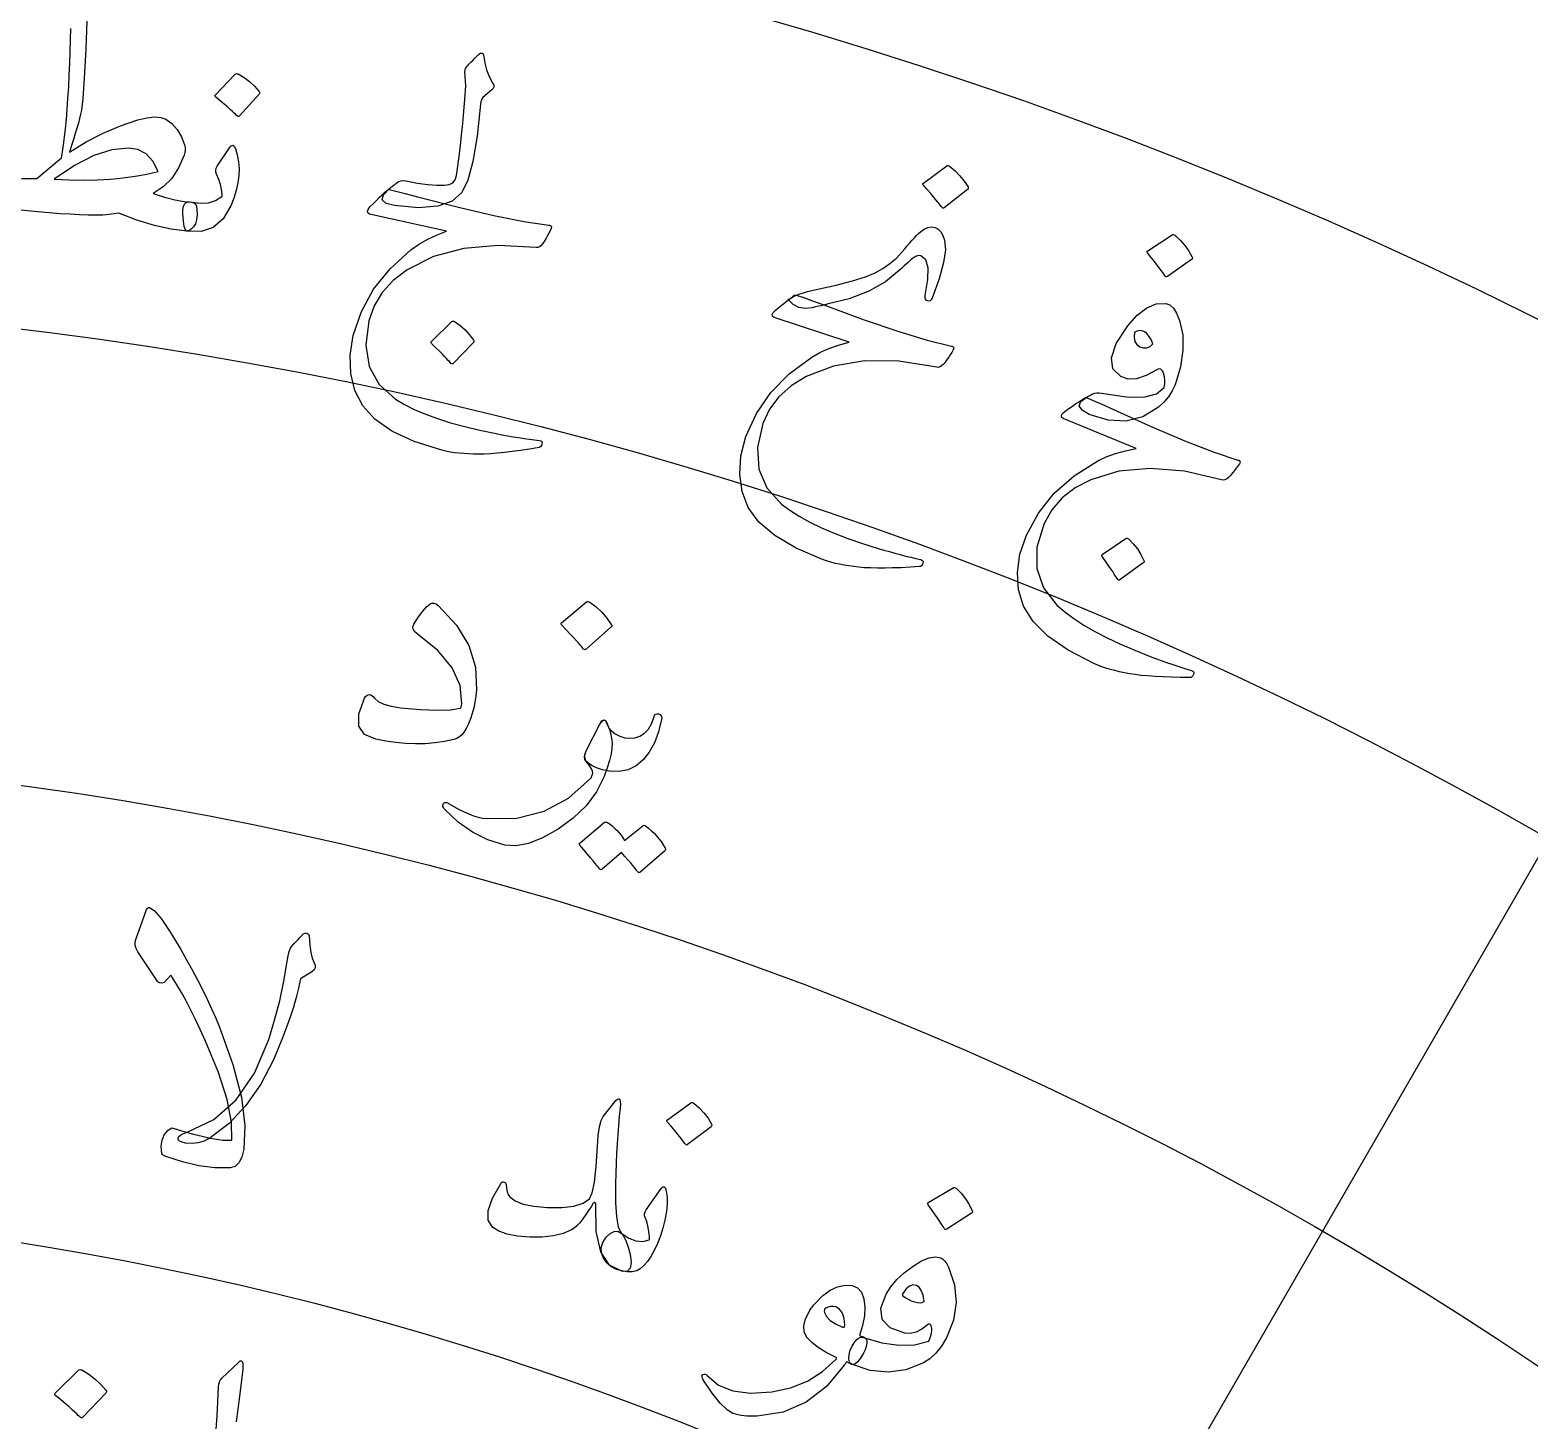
# Model space of a CAD drawing. Header units: millimetres. Extents: x -150 to 150, y -150 to 184.
# Drawn here: x 11.27 to 45.35, y 66.13 to 97.73 of the extents above; entities that cross this region are included whole.
import ezdxf

# ---------------------------------------------------------------- set-up
doc = ezdxf.new("R2010")
doc.units = ezdxf.units.MM
for name, color, linetype in [('ENGRAVE', 7, 'Continuous'), ('ENGRAVE_FINE', 8, 'Continuous'), ('GUIDE', 3, 'Continuous'), ('TEXT', 5, 'Continuous')]:
    doc.layers.add(name, color=color, linetype=linetype)

msp = doc.modelspace()

# ---------------------------------------------------------------- linework, layer by layer
at = {"layer": 'ENGRAVE'}
for radius in [132.75, 112.1737, 91.5975, 71.0212]:
    msp.add_circle((0, 0), radius, dxfattribs=at)
at = {"layer": 'ENGRAVE_FINE'}
msp.add_lwpolyline([(45.7988, 79.3258), (35.5106, 61.5062)], dxfattribs=at)
for radius in [122.4619, 101.8856, 81.3094]:
    msp.add_circle((0, 0), radius, dxfattribs=at)
at = {"layer": 'GUIDE'}
msp.add_circle((0, 0), 137.25, dxfattribs=at)
at = {"layer": 'TEXT'}
for points in [[(12.5718, 98.1521), (12.5416, 97.2978), (12.5096, 96.6386), (12.4766, 96.1743), (12.4431, 95.9051), (12.4256, 95.8164), (12.4029, 95.7191), (12.3747, 95.6131), (12.3413, 95.4985), (12.3034, 95.375), (12.2621, 95.2426), (12.2174, 95.1012), (12.1693, 94.951), (12.5522, 95.1851), (12.9392, 95.3855), (13.33, 95.5522), (13.7242, 95.6851), (13.9307, 95.7355), (14.1064, 95.7553), (14.2512, 95.7447), (14.3648, 95.7038), (14.5022, 95.6041), (14.6198, 95.4696), (14.7174, 95.3004), (14.7952, 95.0965), (14.8031, 95.0506), (14.8027, 94.9994), (14.7939, 94.943), (14.7768, 94.8812), (14.6543, 94.5965), (14.4962, 94.3567), (14.3025, 94.1616), (14.0733, 94.011), (14.3361, 93.9281), (14.5704, 93.8676), (14.7763, 93.8297), (14.9542, 93.8147), (15.0006, 93.8045), (15.0357, 93.7753), (15.0592, 93.7273), (15.0713, 93.6604), (15.0741, 93.5268), (15.0617, 93.4154), (15.0343, 93.3261), (14.9919, 93.2591), (14.9456, 93.2105), (14.9063, 93.1768), (14.8741, 93.158), (14.8488, 93.154), (14.4825, 93.2004), (14.1017, 93.285), (13.706, 93.4079), (13.2946, 93.5687), (13.2946, 93.5687), (13.1897, 93.5479), (13.0673, 93.5331), (12.9272, 93.5245), (12.7696, 93.5217), (12.5942, 93.5239), (12.4009, 93.5301), (12.1898, 93.54), (11.9607, 93.5537), (11.3706, 93.601), (10.9247, 93.6504)], [(11.079, 94.3555), (11.4304, 94.3538), (11.9884, 94.8241), (12.0149, 94.9613), (12.0396, 95.1174), (12.0624, 95.2924), (12.0834, 95.4865), (12.103, 95.6985), (12.1213, 95.9275), (12.1384, 96.1736), (12.1542, 96.4366), (12.1686, 96.71), (12.1805, 96.9794), (12.1899, 97.2449), (12.1967, 97.5065), (12.201, 97.7637)], [(15.5093, 65.9243), (15.5293, 66.2248), (15.5466, 66.5447), (15.5611, 66.884), (15.5666, 66.9445), (15.5806, 66.9976), (15.6032, 67.0433), (15.6344, 67.0816), (16.0116, 67.4397), (16.0342, 67.4601), (16.0538, 67.4726), (16.0705, 67.4772), (16.0841, 67.474), (16.1022, 67.4584), (16.113, 67.422), (16.1165, 67.3647), (16.1128, 67.2866), (16.0382, 66.6621), (15.9607, 66.0867)]]:
    msp.add_lwpolyline(points, dxfattribs=at)
for points in [[(20.9736, 94.4224), (21.0036, 94.6347), (21.0328, 94.8586), (21.061, 95.0941), (21.0883, 95.3412), (21.1144, 95.601), (21.1389, 95.8744), (21.1618, 96.1614), (21.1831, 96.4622), (21.1582, 96.7796), (21.1658, 96.8189), (21.1787, 96.8551), (21.1968, 96.8882), (21.2201, 96.9183), (21.2335, 96.9334), (21.2524, 96.9531), (21.2767, 96.9773), (21.3064, 97.0059), (21.3412, 97.0397), (21.3808, 97.079), (21.425, 97.124), (21.474, 97.1745), (21.491, 97.1908), (21.5095, 97.2009), (21.5298, 97.205), (21.5516, 97.203), (21.5682, 97.1955), (21.5805, 97.1814), (21.5882, 97.1606), (21.5915, 97.1333), (21.6116, 96.9789), (21.6531, 96.8244), (21.7161, 96.6698), (21.8005, 96.5151), (21.8209, 96.4723), (21.8235, 96.4336), (21.8082, 96.399), (21.7752, 96.3683), (21.5709, 96.1934), (21.5525, 96.1703), (21.5369, 96.1381), (21.5242, 96.0967), (21.5143, 96.046), (21.4376, 95.3175), (21.3416, 94.74), (21.2272, 94.3134), (21.0951, 94.0373), (20.8754, 93.8384), (20.5472, 93.7229), (20.1104, 93.6898), (19.5644, 93.7374), (19.3691, 93.7894), (19.2844, 93.8713), (19.3103, 93.9836), (19.4472, 94.1262), (19.4697, 94.1441), (19.4917, 94.1616), (19.5131, 94.1788), (19.534, 94.1955), (19.5544, 94.212), (19.5742, 94.228), (19.5934, 94.2437), (19.6121, 94.259), (19.656, 94.2864), (19.7052, 94.3023), (19.7596, 94.3066), (19.8192, 94.2993), (20.0837, 94.2519), (20.3188, 94.2195), (20.5248, 94.2024), (20.7018, 94.2008), (20.8053, 94.2156), (20.8851, 94.2574), (20.9412, 94.3264), (20.9736, 94.4224)], [(15.9427, 96.7271), (15.9536, 96.7347), (15.9677, 96.7381), (15.9849, 96.7371), (16.0052, 96.7319), (16.1416, 96.6498), (16.2672, 96.5562), (16.3819, 96.4511), (16.4857, 96.3344), (16.4949, 96.3177), (16.4976, 96.3022), (16.4937, 96.2878), (16.4832, 96.2745), (16.0383, 95.7768), (16.0231, 95.7657), (16.0058, 95.7653), (15.9865, 95.7755), (15.9652, 95.7965), (15.9467, 95.8147), (15.9173, 95.8422), (15.877, 95.879), (15.8258, 95.9251), (15.7627, 95.9807), (15.6868, 96.0459), (15.5979, 96.1206), (15.4961, 96.2049), (15.4829, 96.2183), (15.4772, 96.2305), (15.479, 96.2415), (15.4882, 96.2513)], [(15.5296, 94.6328), (15.811, 95.0535), (15.8498, 95.0984), (15.8851, 95.1109), (15.9168, 95.0909), (15.9451, 95.0386), (15.9882, 94.8889), (16.0153, 94.7356), (16.0266, 94.5789), (16.0221, 94.4187), (16.0012, 94.2543), (15.9635, 94.0847), (15.909, 93.9099), (15.8378, 93.7299), (15.6645, 93.4358), (15.4409, 93.2423), (15.1667, 93.1489), (14.8416, 93.1551), (14.8087, 93.1844), (14.7823, 93.2605), (14.7623, 93.3837), (14.7487, 93.5537), (14.7511, 93.6432), (14.7648, 93.7149), (14.7896, 93.7688), (14.8256, 93.805), (14.8518, 93.8169), (14.8807, 93.8226), (14.9124, 93.8223), (14.9469, 93.8159), (15.1496, 93.7899), (15.3316, 93.8027), (15.4931, 93.8544), (15.6341, 93.945), (15.641, 93.9528), (15.6447, 93.9639), (15.6453, 93.9784), (15.6426, 93.9963), (15.6311, 94.1047), (15.6061, 94.2171), (15.5675, 94.3337), (15.5154, 94.4544), (15.4992, 94.4994), (15.4962, 94.5441), (15.5063, 94.5886), (15.5296, 94.6328)], [(13.5122, 95.047), (13.1327, 95.0078), (12.7238, 94.8764), (12.2866, 94.6524), (11.8224, 94.3355), (12.1599, 94.3202), (12.4855, 94.3156), (12.7993, 94.3219), (13.1014, 94.339), (13.3914, 94.3668), (13.6688, 94.405), (13.9336, 94.4536), (14.186, 94.5128), (14.0669, 94.7467), (13.9147, 94.9138), (13.7297, 95.014), (13.5122, 95.047)], [(32.117, 94.6417), (32.1291, 94.6473), (32.1438, 94.6483), (32.1609, 94.6444), (32.1805, 94.6358), (32.3044, 94.5317), (32.4156, 94.418), (32.5141, 94.2947), (32.5998, 94.1618), (32.6063, 94.1438), (32.6065, 94.128), (32.6003, 94.1144), (32.5876, 94.1031), (32.061, 93.6869), (32.0439, 93.6785), (32.0264, 93.681), (32.0087, 93.6944), (31.9906, 93.7188), (31.9749, 93.7398), (31.9498, 93.772), (31.9152, 93.8151), (31.8711, 93.8694), (31.8166, 93.935), (31.7507, 94.0122), (31.6734, 94.101), (31.5846, 94.2015), (31.5735, 94.2169), (31.5697, 94.23), (31.5732, 94.2405), (31.5841, 94.2486)], [(20.0865, 93.9386), (21.0144, 93.7012), (21.8201, 93.513), (22.5052, 93.3772), (23.0707, 93.2966), (23.0882, 93.2944), (23.1027, 93.2896), (23.1141, 93.2823), (23.1224, 93.2723), (23.1274, 93.2603), (23.1286, 93.2468), (23.1261, 93.2319), (23.1198, 93.2155), (23.0893, 93.1532), (23.0605, 93.0962), (23.0336, 93.0444), (23.0084, 92.998), (22.9851, 92.9569), (22.9635, 92.921), (22.9438, 92.8905), (22.9258, 92.8653), (22.8914, 92.8264), (22.8562, 92.8001), (22.8204, 92.7864), (22.7838, 92.7854), (21.9148, 92.8346), (21.1353, 92.765), (20.4471, 92.5789), (19.8515, 92.2784), (19.5333, 92.0371), (19.2824, 91.7628), (19.0984, 91.4563), (18.9807, 91.1178), (18.9099, 90.5625), (18.9876, 90.0814), (19.212, 89.6742), (19.5826, 89.3395), (19.7852, 89.2177), (20.0119, 89.1034), (20.2625, 88.9962), (20.5372, 88.896), (20.8355, 88.8022), (21.1568, 88.7143), (21.5013, 88.6319), (21.869, 88.5548), (22.0005, 88.5304), (22.13, 88.5072), (22.2576, 88.4852), (22.3833, 88.4646), (22.5062, 88.4454), (22.6254, 88.4279), (22.741, 88.4122), (22.8529, 88.3982), (22.8864, 88.3914), (22.9077, 88.3763), (22.9167, 88.3528), (22.9135, 88.321), (22.9017, 88.2862), (22.8869, 88.2607), (22.869, 88.2447), (22.8481, 88.2381), (22.6324, 88.2021), (22.4293, 88.171), (22.2387, 88.145), (22.0606, 88.1242), (21.8953, 88.1079), (21.743, 88.0959), (21.6036, 88.0881), (21.4772, 88.0845), (21.36, 88.0877), (21.2465, 88.0927), (21.1366, 88.0995), (21.0304, 88.1082), (20.9276, 88.1198), (20.828, 88.1353), (20.7317, 88.1546), (20.6385, 88.1779), (20.0112, 88.3777), (19.5023, 88.6112), (19.1115, 88.8807), (18.839, 89.1878), (18.6633, 89.5356), (18.5687, 89.9182), (18.5558, 90.336), (18.6254, 90.7889), (18.8091, 91.3307), (19.0875, 91.8359), (19.462, 92.3034), (19.934, 92.7321), (20.1098, 92.8543), (20.3036, 92.9657), (20.5155, 93.0662), (20.7453, 93.1557), (18.9938, 93.5437), (18.9552, 93.5705), (18.9442, 93.6069), (18.9606, 93.6529), (19.0045, 93.7084), (19.082, 93.7866), (19.1522, 93.8567), (19.2152, 93.9187), (19.271, 93.9727), (19.3193, 94.0183), (19.3601, 94.055), (19.3935, 94.0827), (19.4193, 94.1016), (19.4676, 94.0959), (19.595, 94.0671), (19.8014, 94.0148), (20.0865, 93.9386)], [(28.5123, 91.6009), (28.5699, 91.6372), (28.6337, 91.6711), (28.7036, 91.7025), (28.7797, 91.7315), (28.8621, 91.7585), (28.9509, 91.7838), (29.0461, 91.8076), (29.1478, 91.8297), (29.6012, 91.9316), (29.9758, 92.0281), (30.2711, 92.1202), (30.4868, 92.2086), (30.664, 92.307), (30.8254, 92.4192), (30.9709, 92.5455), (31.1004, 92.6859), (31.1603, 92.7576), (31.2185, 92.8256), (31.275, 92.8897), (31.3297, 92.9499), (31.3819, 93.0056), (31.4308, 93.056), (31.4765, 93.1012), (31.519, 93.141), (31.6046, 93.2047), (31.6886, 93.2425), (31.7709, 93.2542), (31.8514, 93.24), (31.922, 93.2026), (31.9817, 93.1423), (32.0305, 93.0592), (32.0682, 92.9533), (32.0852, 92.7351), (32.0429, 92.443), (31.9415, 92.0768), (31.7813, 91.6367), (31.763, 91.5983), (31.7398, 91.5743), (31.7117, 91.5649), (31.6786, 91.57), (31.6487, 91.5872), (31.6301, 91.6142), (31.623, 91.6511), (31.6271, 91.6979), (31.6888, 92.055), (31.6927, 92.3239), (31.6388, 92.5045), (31.5272, 92.5965), (31.4925, 92.602), (31.4529, 92.5963), (31.4086, 92.5794), (31.3595, 92.5514), (31.3357, 92.5328), (31.3072, 92.5093), (31.2741, 92.481), (31.2364, 92.4479), (31.1941, 92.4099), (31.1472, 92.3672), (31.0957, 92.3196), (31.0397, 92.2671), (30.7241, 92.0054), (30.3443, 91.7898), (29.9008, 91.6196), (29.3935, 91.4937), (29.3882, 91.4925), (29.3723, 91.4888), (29.3459, 91.4827), (29.3088, 91.474), (29.2612, 91.4629), (29.2031, 91.4493), (29.1343, 91.4332), (29.0551, 91.4146), (28.8945, 91.3963), (28.7506, 91.4212), (28.6233, 91.4893), (28.5123, 91.6009)], [(37.2393, 93.0741), (37.2518, 93.0792), (37.2665, 93.0793), (37.2834, 93.0745), (37.3026, 93.0648), (37.4212, 92.9541), (37.5266, 92.8344), (37.6187, 92.7059), (37.6975, 92.5685), (37.7031, 92.5501), (37.7025, 92.5344), (37.6955, 92.5211), (37.6823, 92.5105), (37.1331, 92.1234), (37.1155, 92.116), (37.0982, 92.1194), (37.0811, 92.1338), (37.0643, 92.1591), (37.0497, 92.181), (37.0263, 92.2145), (36.9939, 92.2595), (36.9526, 92.3161), (36.9015, 92.3846), (36.8396, 92.4653), (36.7668, 92.5582), (36.6831, 92.6634), (36.6728, 92.6795), (36.6697, 92.6927), (36.6738, 92.7031), (36.6851, 92.7106)], [(29.3182, 91.4788), (30.2179, 91.1504), (31.001, 90.8831), (31.6692, 90.68), (32.2239, 90.5435), (32.2411, 90.5396), (32.255, 90.5334), (32.2656, 90.525), (32.2729, 90.5142), (32.2766, 90.5018), (32.2765, 90.4883), (32.2725, 90.4737), (32.2647, 90.458), (32.2281, 90.399), (32.1938, 90.3451), (32.1618, 90.2963), (32.1322, 90.2526), (32.1049, 90.214), (32.0799, 90.1805), (32.0572, 90.1521), (32.0368, 90.1287), (31.9987, 90.0935), (31.9611, 90.0708), (31.9241, 90.0608), (31.8876, 90.0634), (31.0278, 90.1986), (30.2452, 90.2068), (29.542, 90.09), (28.9194, 89.8501), (28.5788, 89.6416), (28.302, 89.3937), (28.0884, 89.1069), (27.9376, 88.7818), (27.8121, 88.2362), (27.8415, 87.7499), (28.0244, 87.3223), (28.3599, 86.9525), (28.5495, 86.8112), (28.7636, 86.6749), (29.0024, 86.5434), (29.2658, 86.4164), (29.5533, 86.2934), (29.8643, 86.174), (30.1989, 86.0578), (30.5571, 85.9446), (30.6855, 85.9072), (30.8121, 85.8713), (30.9369, 85.8368), (31.0599, 85.8037), (31.1802, 85.7724), (31.2971, 85.7432), (31.4106, 85.716), (31.5206, 85.691), (31.5533, 85.6809), (31.5729, 85.6638), (31.5796, 85.6395), (31.5732, 85.6082), (31.558, 85.5747), (31.5407, 85.5509), (31.5214, 85.5367), (31.4999, 85.5322), (31.2817, 85.5178), (31.0765, 85.5071), (30.8843, 85.5001), (30.705, 85.497), (30.5388, 85.4973), (30.3861, 85.5004), (30.2466, 85.5065), (30.1205, 85.5155), (30.0042, 85.5303), (29.8917, 85.5466), (29.7831, 85.5643), (29.6783, 85.5835), (29.5771, 85.6052), (29.4796, 85.6305), (29.3856, 85.6594), (29.2952, 85.6918), (28.6909, 85.9528), (28.2077, 86.2358), (27.8456, 86.5428), (27.6049, 86.8754), (27.4647, 87.2389), (27.4085, 87.6291), (27.4372, 88.046), (27.5514, 88.4898), (27.7881, 89.0107), (28.1152, 89.4857), (28.5343, 89.9137), (29.0466, 90.2934), (29.2337, 90.3976), (29.4376, 90.4892), (29.6584, 90.5682), (29.896, 90.6343), (28.1916, 91.1944), (28.1559, 91.2249), (28.1485, 91.2622), (28.1694, 91.3063), (28.2187, 91.3573), (28.3035, 91.4273), (28.3804, 91.4901), (28.4492, 91.5456), (28.5101, 91.5938), (28.5627, 91.6343), (28.607, 91.6668), (28.6429, 91.6911), (28.6704, 91.7073), (28.718, 91.6968), (28.8419, 91.6555), (29.0421, 91.583), (29.3182, 91.4788)], [(37.0581, 89.6006), (37.0714, 89.6846), (37.0738, 89.767), (37.0654, 89.8479), (37.046, 89.9272), (37.0182, 89.9849), (36.9831, 90.0175), (36.9406, 90.0248), (36.891, 90.007), (36.6485, 89.8738), (36.4312, 89.8031), (36.2388, 89.7953), (36.0709, 89.8503), (35.8923, 90.0279), (35.8589, 90.2792), (35.9713, 90.6045), (36.2305, 91.0034), (36.4483, 91.2462), (36.665, 91.4122), (36.8803, 91.5014), (37.0941, 91.5138), (37.1851, 91.4818), (37.268, 91.407), (37.3425, 91.2892), (37.4085, 91.1286), (37.4797, 90.8033), (37.486, 90.4513), (37.4279, 90.0724), (37.3059, 89.6668), (37.24, 89.5256), (37.1554, 89.3932), (37.0522, 89.2696), (36.9304, 89.1546), (36.5708, 88.9391), (36.1893, 88.8402), (35.7851, 88.8575), (35.3571, 88.9907), (35.1928, 89.0858), (35.1298, 89.1846), (35.1682, 89.2873), (35.3085, 89.3938), (35.3687, 89.4244), (35.4183, 89.4483), (35.4573, 89.4653), (35.4855, 89.4756), (35.5305, 89.4802), (35.5798, 89.4802), (35.6332, 89.4754), (35.6909, 89.4659), (36.2022, 89.3906), (36.6003, 89.387), (36.8857, 89.4566), (37.0581, 89.6006)], [(20.8678, 91.1008), (20.8787, 91.1078), (20.8923, 91.1104), (20.9087, 91.1086), (20.9277, 91.1023), (21.052, 91.0136), (21.1653, 90.9138), (21.2673, 90.8032), (21.3582, 90.6816), (21.3658, 90.6645), (21.3672, 90.6489), (21.3625, 90.6348), (21.3516, 90.622), (20.8931, 90.149), (20.8778, 90.1387), (20.8613, 90.1392), (20.8436, 90.1504), (20.8247, 90.1724), (20.8084, 90.1915), (20.7823, 90.2204), (20.7465, 90.2591), (20.7009, 90.3077), (20.6446, 90.3664), (20.5768, 90.4352), (20.4973, 90.5142), (20.4061, 90.6034), (20.3944, 90.6175), (20.3898, 90.6299), (20.3923, 90.6408), (20.4018, 90.6501)], [(36.3866, 90.8611), (36.3746, 90.7457), (36.3904, 90.6513), (36.4339, 90.5777), (36.5052, 90.525), (36.5897, 90.5029), (36.6678, 90.5074), (36.7392, 90.5386), (36.8042, 90.5964), (36.7608, 90.6953), (36.714, 90.7734), (36.6638, 90.8307), (36.6104, 90.8673), (36.5561, 90.8892), (36.5007, 90.8954), (36.4442, 90.886), (36.3866, 90.8611)], [(35.9061, 89.0993), (36.7795, 88.7062), (37.541, 88.3825), (38.1926, 88.1313), (38.7359, 87.9547), (38.7528, 87.9496), (38.7662, 87.9424), (38.7761, 87.9332), (38.7826, 87.922), (38.7855, 87.9093), (38.7843, 87.8958), (38.7793, 87.8815), (38.7704, 87.8664), (38.7296, 87.8103), (38.6914, 87.7591), (38.656, 87.7127), (38.6233, 87.6713), (38.5932, 87.6348), (38.5658, 87.6032), (38.5411, 87.5765), (38.5191, 87.5547), (38.4785, 87.5223), (38.4394, 87.5025), (38.4017, 87.4952), (38.3655, 87.5004), (37.5178, 87.6979), (36.7379, 87.7631), (36.0281, 87.6978), (35.3897, 87.504), (35.0348, 87.3209), (34.7406, 87.0938), (34.5067, 86.8233), (34.3326, 86.51), (34.1677, 85.9751), (34.1616, 85.4879), (34.3129, 85.0481), (34.6205, 84.6549), (34.7993, 84.5001), (35.0029, 84.3486), (35.2315, 84.2), (35.4849, 84.0541), (35.7627, 83.9106), (36.0642, 83.7688), (36.3894, 83.6285), (36.7384, 83.4895), (36.8638, 83.4429), (36.9874, 83.3978), (37.1093, 83.3543), (37.2296, 83.3124), (37.3474, 83.2724), (37.4618, 83.2347), (37.573, 83.1993), (37.6809, 83.1664), (37.7127, 83.154), (37.7311, 83.1354), (37.736, 83.1108), (37.7273, 83.08), (37.7097, 83.0477), (37.6908, 83.0251), (37.6704, 83.0124), (37.6487, 83.0095), (37.43, 83.011), (37.2246, 83.0153), (37.0323, 83.0224), (36.8533, 83.0324), (36.6876, 83.0447), (36.5355, 83.059), (36.3969, 83.0752), (36.2718, 83.0934), (36.1568, 83.1166), (36.0458, 83.141), (35.9388, 83.1666), (35.8356, 83.1934), (35.7363, 83.2224), (35.6409, 83.2548), (35.5493, 83.2904), (35.4615, 83.3293), (34.8777, 83.6337), (34.4165, 83.9512), (34.0777, 84.2837), (33.8619, 84.6329), (33.7485, 85.0057), (33.721, 85.3989), (33.7799, 85.8127), (33.9262, 86.2469), (34.2002, 86.7493), (34.5611, 87.1991), (35.0102, 87.5954), (35.5488, 87.9368), (35.743, 88.0271), (35.9531, 88.1036), (36.179, 88.1663), (36.4208, 88.2149), (34.7618, 88.8977), (34.7284, 88.9307), (34.7237, 88.9685), (34.7478, 89.011), (34.8006, 89.0582), (34.8903, 89.1219), (34.9716, 89.1789), (35.0443, 89.2292), (35.1085, 89.2728), (35.1639, 89.3094), (35.2105, 89.3386), (35.248, 89.3602), (35.2767, 89.3744), (35.3234, 89.3604), (35.4439, 89.3102), (35.6383, 89.2233), (35.9061, 89.0993)], [(36.1889, 86.1695), (36.2008, 86.1746), (36.2147, 86.1748), (36.2305, 86.1702), (36.2482, 86.1607), (36.3554, 86.052), (36.4499, 85.9343), (36.5314, 85.8077), (36.6001, 85.6724), (36.6047, 85.6543), (36.6034, 85.6386), (36.5963, 85.6255), (36.5834, 85.6148), (36.0505, 85.2275), (36.0337, 85.22), (36.0175, 85.2233), (36.002, 85.2374), (35.9872, 85.2623), (35.9743, 85.2839), (35.9536, 85.3168), (35.925, 85.3611), (35.8884, 85.4168), (35.843, 85.4842), (35.788, 85.5637), (35.7232, 85.6552), (35.6487, 85.7587), (35.6396, 85.7746), (35.6372, 85.7876), (35.6415, 85.7979), (35.6524, 85.8055)], [(20.0007, 84.2197), (20.0565, 84.3088), (20.1095, 84.3883), (20.1597, 84.4583), (20.2072, 84.5187), (20.2515, 84.5701), (20.2923, 84.6133), (20.3294, 84.6482), (20.3629, 84.6749), (20.4104, 84.6968), (20.4587, 84.6991), (20.5077, 84.6818), (20.5575, 84.645), (20.9674, 84.2024), (21.248, 83.7347), (21.4006, 83.2431), (21.4264, 82.7284), (21.4119, 82.5869), (21.391, 82.4503), (21.3638, 82.3186), (21.3304, 82.1917), (21.2904, 82.0709), (21.2438, 81.9571), (21.1905, 81.8505), (21.1306, 81.751), (21.0872, 81.7007), (21.0364, 81.6587), (20.9782, 81.6251), (20.9127, 81.5999), (20.6978, 81.5538), (20.4807, 81.5218), (20.261, 81.504), (20.0389, 81.5002), (19.8149, 81.5092), (19.5897, 81.5298), (19.3632, 81.5619), (19.1353, 81.6054), (18.8781, 81.7136), (18.7493, 81.9052), (18.7489, 82.1809), (18.8778, 82.5407), (18.9021, 82.5775), (18.9305, 82.6037), (18.9628, 82.6193), (18.9991, 82.6244), (19.0271, 82.6142), (19.0544, 82.5967), (19.0811, 82.5717), (19.1072, 82.5394), (19.1932, 82.4631), (19.3199, 82.4018), (19.4872, 82.3554), (19.6952, 82.3237), (20.1536, 82.2815), (20.5326, 82.2654), (20.8324, 82.2762), (21.053, 82.315), (21.0662, 82.3246), (21.0774, 82.3433), (21.0867, 82.3711), (21.094, 82.4081), (21.0547, 82.826), (20.8734, 83.2319), (20.5488, 83.6248), (20.0796, 84.0031), (20.0188, 84.0558), (19.9854, 84.1094), (19.9793, 84.1641), (20.0007, 84.2197)], [(23.9297, 84.7279), (23.9429, 84.735), (23.9592, 84.737), (23.9784, 84.7337), (24.0006, 84.7252), (24.1438, 84.6161), (24.2732, 84.4953), (24.3889, 84.3629), (24.4909, 84.2191), (24.4991, 84.1993), (24.5001, 84.1816), (24.4939, 84.1659), (24.4805, 84.1524), (23.9183, 83.6531), (23.8998, 83.6426), (23.8803, 83.6443), (23.86, 83.6583), (23.8386, 83.6845), (23.8202, 83.7071), (23.7907, 83.7416), (23.7501, 83.7879), (23.6984, 83.846), (23.6345, 83.9162), (23.5574, 83.9986), (23.4669, 84.0934), (23.363, 84.2005), (23.3498, 84.2171), (23.3449, 84.2315), (23.3483, 84.2436), (23.3599, 84.2534)], [(25.5663, 82.1838), (25.6036, 82.1656), (25.6272, 82.1385), (25.6369, 82.1026), (25.6329, 82.0579), (25.5624, 81.7743), (25.469, 81.5264), (25.353, 81.314), (25.2145, 81.137), (25.054, 81.0018), (24.872, 80.9146), (24.6683, 80.8753), (24.4428, 80.8837), (24.291, 80.9103), (24.1534, 80.9553), (24.0298, 81.0188), (23.9203, 81.1008), (23.8877, 81.1475), (23.8788, 81.2089), (23.8936, 81.2852), (23.9323, 81.3763), (24.232, 81.9505), (24.2552, 81.9938), (24.2778, 82.0242), (24.2999, 82.0417), (24.3215, 82.0462), (24.3417, 82.0391), (24.36, 82.0216), (24.3764, 81.9939), (24.3907, 81.9558), (24.4311, 81.8696), (24.4931, 81.7943), (24.5768, 81.7299), (24.6823, 81.6763), (24.7979, 81.6402), (24.9122, 81.6283), (25.0252, 81.6407), (25.1371, 81.6775), (25.2443, 81.7429), (25.3329, 81.8359), (25.4026, 81.9565), (25.4536, 82.1049), (25.4727, 82.1488), (25.4978, 82.1765), (25.529, 82.1882), (25.5663, 82.1838)], [(24.3987, 81.9534), (24.4537, 81.8067), (24.4897, 81.6666), (24.5068, 81.5332), (24.5051, 81.4065), (24.4867, 81.2767), (24.451, 81.1259), (24.3981, 80.954), (24.3281, 80.7611), (24.1505, 80.4122), (23.9164, 80.0966), (23.6262, 79.8137), (23.2806, 79.5628), (22.9252, 79.3635), (22.6049, 79.2358), (22.3189, 79.18), (22.0664, 79.1964), (21.6847, 79.317), (21.3313, 79.4928), (21.0054, 79.7244), (20.7062, 80.0122), (20.6861, 80.0352), (20.672, 80.0577), (20.6641, 80.0797), (20.6624, 80.1013), (20.6668, 80.1244), (20.6753, 80.1433), (20.6879, 80.1578), (20.7047, 80.1681), (20.7272, 80.172), (20.7491, 80.1695), (20.7703, 80.1608), (20.791, 80.1457), (20.912, 80.0745), (21.0291, 80.0112), (21.1424, 79.9556), (21.252, 79.9079), (21.3585, 79.8684), (21.4626, 79.8375), (21.5642, 79.8153), (21.6635, 79.8016), (22.3422, 79.8141), (22.9603, 79.9692), (23.5196, 80.2685), (24.0209, 80.7134), (24.0295, 80.7294), (24.04, 80.7557), (24.0525, 80.7923), (24.067, 80.8393), (24.0651, 80.8797), (24.04, 80.9367), (23.9918, 81.0105), (23.9203, 81.1008), (23.8951, 81.1616), (23.8887, 81.2278), (23.9011, 81.2994), (23.9323, 81.3763), (24.232, 81.9505), (24.2797, 82.0215), (24.3235, 82.0456), (24.3632, 82.0229), (24.3987, 81.9534)], [(25.2037, 79.6416), (25.2166, 79.6485), (25.2321, 79.6502), (25.2503, 79.6466), (25.2711, 79.6378), (25.3385, 79.5841), (25.4024, 79.528), (25.4628, 79.4697), (25.5198, 79.4092), (25.5736, 79.3457), (25.6246, 79.2787), (25.6728, 79.2082), (25.7181, 79.1341), (25.7248, 79.1138), (25.7245, 79.0947), (25.7171, 79.0768), (25.7026, 79.06), (25.1371, 78.5746), (25.1244, 78.5698), (25.1095, 78.5746), (25.0924, 78.5889), (25.0729, 78.6126), (25.0608, 78.6327), (25.0398, 78.6616), (25.0099, 78.6993), (24.9711, 78.7459), (24.9231, 78.802), (24.8655, 78.8681), (24.7982, 78.9444), (24.7212, 79.0307), (24.2815, 78.6506), (24.2635, 78.6403), (24.2451, 78.6422), (24.2263, 78.6562), (24.2069, 78.6824), (24.1902, 78.705), (24.1633, 78.7395), (24.1264, 78.7858), (24.0793, 78.8439), (24.0211, 78.9142), (23.9506, 78.9967), (23.8679, 79.0916), (23.7729, 79.1988), (23.7644, 79.2145), (23.7627, 79.2281), (23.7678, 79.2397), (23.7796, 79.2492), (24.3378, 79.7182), (24.3506, 79.7252), (24.3661, 79.727), (24.3842, 79.7236), (24.4051, 79.7151), (24.4638, 79.6733), (24.5194, 79.6286), (24.5719, 79.5809), (24.6213, 79.5304), (24.6678, 79.4774), (24.7115, 79.4225), (24.7524, 79.3656), (24.7906, 79.3069)], [(14.5297, 72.7633), (14.7726, 72.6914), (14.9933, 72.6303), (15.1918, 72.5803), (15.3682, 72.5414), (15.5231, 72.5135), (15.6567, 72.4959), (15.7693, 72.4889), (15.8607, 72.4924), (15.8557, 72.9035), (15.7567, 73.4164), (15.5609, 74.0308), (15.2643, 74.7461), (15.1426, 75.0109), (15.0271, 75.2538), (14.9179, 75.4747), (14.8153, 75.6736), (14.7193, 75.8502), (14.6302, 76.0039), (14.548, 76.1349), (14.473, 76.2431), (14.324, 76.0745), (14.2717, 76.0607), (14.2251, 76.0666), (14.1842, 76.0922), (14.1488, 76.1376), (13.7255, 76.7739), (13.6885, 76.847), (13.6694, 76.9217), (13.6683, 76.9979), (13.685, 77.0756), (13.9057, 77.6932), (13.9238, 77.7362), (13.9445, 77.7656), (13.9676, 77.7812), (13.9933, 77.7832), (14.0992, 77.7155), (14.2535, 77.5338), (14.4551, 77.2379), (14.7021, 76.8275), (14.8351, 76.5949), (14.9615, 76.3656), (15.0813, 76.1395), (15.1946, 75.9168), (15.3014, 75.6974), (15.4019, 75.4815), (15.496, 75.2689), (15.5839, 75.0598), (15.8891, 74.2143), (16.0802, 73.4698), (16.162, 72.8271), (16.1382, 72.2865), (16.0927, 72.1057), (16.0255, 71.9745), (15.9369, 71.8929), (15.8268, 71.8606), (15.4733, 71.8662), (15.1122, 71.9117), (14.7428, 71.9969), (14.3645, 72.1216), (14.33, 72.1346), (14.3035, 72.1508), (14.2851, 72.1701), (14.2747, 72.1925), (14.2584, 72.3525), (14.2764, 72.4933), (14.3289, 72.6151), (14.4159, 72.7177), (14.4506, 72.7464), (14.4811, 72.7635), (14.5075, 72.7692), (14.5297, 72.7633)], [(15.369, 72.5451), (15.2362, 72.4729), (15.0993, 72.4289), (14.9583, 72.4131), (14.8128, 72.4255), (14.7322, 72.4467), (14.6768, 72.4721), (14.6464, 72.502), (14.6412, 72.5362), (14.6602, 72.575), (14.7012, 72.6113), (14.7641, 72.645), (14.8491, 72.676), (15.4519, 72.963), (15.9621, 73.4081), (16.3796, 74.0134), (16.7028, 74.7807), (16.8372, 75.2186), (16.9522, 75.6599), (17.0474, 76.1047), (17.1225, 76.5531), (17.1441, 76.683), (17.1683, 76.7847), (17.1953, 76.8582), (17.2249, 76.9035), (17.279, 76.9599), (17.3268, 77.0101), (17.3682, 77.0541), (17.4033, 77.092), (17.4325, 77.1235), (17.4562, 77.1486), (17.4745, 77.1673), (17.4873, 77.1797), (17.5106, 77.1939), (17.5325, 77.2018), (17.5529, 77.2034), (17.5719, 77.1986), (17.5938, 77.1845), (17.6094, 77.1691), (17.6186, 77.1522), (17.6214, 77.1339), (17.6347, 76.9292), (17.6563, 76.7617), (17.6862, 76.6313), (17.7245, 76.5381), (17.7543, 76.4711), (17.7571, 76.4122), (17.7329, 76.3616), (17.6817, 76.3191), (17.4222, 76.1576), (17.3784, 75.95), (17.3249, 75.7366), (17.2617, 75.5173), (17.1889, 75.292), (17.1069, 75.0603), (17.0162, 74.8215), (16.9169, 74.5755), (16.809, 74.3225), (16.5212, 73.7619), (16.1849, 73.2794), (15.8007, 72.874), (15.369, 72.5451)], [(24.6915, 73.2266), (24.6708, 73.0279), (24.6524, 72.825), (24.6363, 72.6177), (24.6225, 72.4063), (24.6106, 72.1897), (24.6003, 71.9671), (24.5916, 71.7386), (24.5843, 71.504), (24.5847, 71.0773), (24.6051, 70.7496), (24.6463, 70.5207), (24.7088, 70.3905), (24.7726, 70.3036), (24.8287, 70.1926), (24.877, 70.0577), (24.9175, 69.8988), (24.9419, 69.7109), (24.9215, 69.5835), (24.8568, 69.5164), (24.7477, 69.5094), (24.4529, 69.6491), (24.2537, 69.9509), (24.1483, 70.4158), (24.1359, 71.0445), (24.1346, 71.0553), (24.1307, 71.0639), (24.1241, 71.0706), (24.1149, 71.0752), (24.1074, 71.0763), (24.0991, 71.0747), (24.0898, 71.0705), (24.0796, 71.0636), (24.0292, 70.9796), (23.9726, 70.8919), (23.9099, 70.8002), (23.8411, 70.7048), (23.7713, 70.616), (23.7055, 70.5445), (23.6436, 70.4903), (23.5857, 70.4534), (23.3951, 70.3725), (23.1735, 70.3181), (22.9206, 70.29), (22.6366, 70.2878), (22.3555, 70.308), (22.1208, 70.3525), (21.9322, 70.4217), (21.7895, 70.5161), (21.6903, 70.672), (21.6908, 70.8925), (21.7915, 71.1775), (21.9933, 71.5268), (22.0055, 71.5366), (22.0193, 71.5421), (22.0347, 71.5432), (22.0516, 71.5399), (22.0704, 71.5317), (22.0842, 71.5201), (22.0932, 71.5052), (22.0972, 71.4869), (22.1065, 71.398), (22.1234, 71.3213), (22.1478, 71.2568), (22.1798, 71.2045), (22.301, 71.1101), (22.4835, 71.039), (22.7273, 70.9906), (23.0328, 70.9644), (23.3681, 70.9633), (23.6403, 70.9955), (23.8495, 71.0618), (23.9955, 71.1627), (24.0583, 71.2935), (24.1096, 71.5361), (24.1489, 71.8905), (24.1752, 72.357), (24.1939, 72.6011), (24.2212, 72.7942), (24.2575, 72.9364), (24.3029, 73.0275), (24.5676, 73.3624), (24.596, 73.3975), (24.6215, 73.4208), (24.6441, 73.4323), (24.6637, 73.4321), (24.6818, 73.4138), (24.6925, 73.3734), (24.6957, 73.311), (24.6915, 73.2266)], [(26.301, 73.3436), (26.3132, 73.3491), (26.3278, 73.3498), (26.3447, 73.3457), (26.3641, 73.3368), (26.4851, 73.2309), (26.5933, 73.1155), (26.6886, 72.9908), (26.7709, 72.8567), (26.777, 72.8386), (26.7769, 72.8228), (26.7704, 72.8094), (26.7576, 72.7982), (26.2263, 72.3907), (26.2092, 72.3825), (26.192, 72.3853), (26.1747, 72.399), (26.1572, 72.4236), (26.1421, 72.4448), (26.1179, 72.4773), (26.0844, 72.5209), (26.0418, 72.5757), (25.9891, 72.642), (25.9252, 72.7201), (25.8502, 72.8099), (25.764, 72.9114), (25.7533, 72.927), (25.7498, 72.9401), (25.7535, 72.9506), (25.7644, 72.9586)], [(25.3374, 70.459), (25.3211, 70.5424), (25.303, 70.6155), (25.2831, 70.6784), (25.2615, 70.7311), (25.2479, 70.7744), (25.2475, 70.8189), (25.2603, 70.8647), (25.2864, 70.9116), (25.6246, 71.3907), (25.662, 71.4296), (25.6936, 71.433), (25.7195, 71.401), (25.7396, 71.3335), (25.7577, 71.199), (25.7584, 71.0441), (25.7414, 70.8688), (25.707, 70.6732), (25.6616, 70.49), (25.606, 70.3144), (25.5404, 70.1464), (25.4649, 69.986), (25.3877, 69.8505), (25.3095, 69.736), (25.2303, 69.6427), (25.1501, 69.5704), (25.0672, 69.5252), (24.9679, 69.5017), (24.8523, 69.4997), (24.7202, 69.5192), (24.592, 69.5592), (24.4814, 69.6214), (24.3881, 69.7058), (24.3121, 69.8125), (24.2655, 69.9306), (24.2605, 70.0489), (24.2972, 70.1674), (24.3758, 70.2862), (24.4663, 70.3743), (24.5528, 70.4195), (24.6352, 70.4217), (24.7133, 70.381), (24.8867, 70.2682), (25.05, 70.2047), (25.2037, 70.1906), (25.3479, 70.2261), (25.3579, 70.2457), (25.3595, 70.2911), (25.3527, 70.3622), (25.3374, 70.459)], [(32.2648, 71.4123), (32.2774, 71.4168), (32.2921, 71.4163), (32.3088, 71.4108), (32.3274, 71.4003), (32.4404, 71.2847), (32.5398, 71.1608), (32.6254, 71.0285), (32.6974, 70.8879), (32.7021, 70.8694), (32.7007, 70.8537), (32.6932, 70.8408), (32.6795, 70.8307), (32.1155, 70.4678), (32.0977, 70.4611), (32.0807, 70.4653), (32.0644, 70.4804), (32.0488, 70.5063), (32.0353, 70.5288), (32.0136, 70.5631), (31.9835, 70.6094), (31.9451, 70.6676), (31.8975, 70.738), (31.8396, 70.8212), (31.7715, 70.9169), (31.693, 71.0253), (31.6835, 71.0417), (31.681, 71.0551), (31.6856, 71.0652), (31.6971, 71.0723)], [(31.9855, 69.8161), (32.0299, 69.7876), (32.0732, 69.7431), (32.1154, 69.6828), (32.1565, 69.6065), (32.2944, 69.2013), (32.3322, 68.7988), (32.2711, 68.3993), (32.1122, 68.0026), (31.9968, 67.8115), (31.8709, 67.652), (31.7347, 67.5241), (31.5881, 67.4276), (31.189, 67.2728), (30.7843, 67.2162), (30.3732, 67.2577), (29.9542, 67.3971), (29.9181, 67.4248), (29.8965, 67.4695), (29.8893, 67.5311), (29.8966, 67.6096), (29.9047, 67.6513), (29.9162, 67.6924), (29.9309, 67.7332), (29.949, 67.7734), (29.9689, 67.8124), (29.9894, 67.849), (30.0104, 67.8834), (30.0319, 67.9156), (30.0766, 67.9679), (30.1239, 68.0009), (30.1737, 68.0144), (30.2259, 68.0085), (30.644, 67.8854), (31.0305, 67.8291), (31.3864, 67.8403), (31.7121, 67.9195), (31.7449, 68.0195), (31.7662, 68.1014), (31.7759, 68.165), (31.774, 68.2105), (31.7659, 68.2527), (31.7544, 68.2832), (31.7395, 68.3019), (31.7212, 68.3089), (31.707, 68.3104), (31.6945, 68.309), (31.6838, 68.3047), (31.6749, 68.2976), (31.5482, 68.1945), (31.4205, 68.1285), (31.2919, 68.0998), (31.1622, 68.1081), (30.8301, 68.229), (30.6486, 68.4162), (30.6175, 68.6708), (30.7372, 68.9933), (30.8448, 69.1611), (30.9829, 69.3233), (31.1519, 69.4798), (31.3519, 69.6303), (31.5458, 69.7498), (31.7162, 69.8205), (31.8629, 69.8425), (31.9855, 69.8161)], [(29.7877, 67.3814), (29.3853, 66.8901), (28.9206, 66.5339), (28.3942, 66.3111), (27.8059, 66.2199), (27.7285, 66.2179), (27.6532, 66.2184), (27.58, 66.2215), (27.5088, 66.2272), (27.4404, 66.2357), (27.3751, 66.2474), (27.3131, 66.2621), (27.2544, 66.2801), (27.1219, 66.359), (26.966, 66.5122), (26.7857, 66.7398), (26.58, 67.0414), (26.5605, 67.0806), (26.5531, 67.1141), (26.5578, 67.1417), (26.5746, 67.1635), (26.5979, 67.1763), (26.6221, 67.1767), (26.6471, 67.1648), (26.673, 67.1405), (26.9266, 66.9245), (27.2546, 66.7921), (27.6584, 66.7421), (28.1393, 66.7733), (28.562, 66.8639), (28.9472, 67.0165), (29.2951, 67.2318), (29.6055, 67.5104), (29.6096, 67.5233), (29.6102, 67.5347), (29.6071, 67.5447), (29.6004, 67.5532), (29.3759, 67.6673), (29.1913, 67.7795), (29.0466, 67.8902), (28.9418, 67.9996), (28.8784, 68.1265), (28.8656, 68.2701), (28.9036, 68.4306), (28.9925, 68.608), (29.0065, 68.6305), (29.0216, 68.6532), (29.0377, 68.6759), (29.0548, 68.6986), (29.0732, 68.7219), (29.0929, 68.7461), (29.1141, 68.7712), (29.1366, 68.7972), (29.2996, 68.9587), (29.4659, 69.0793), (29.6354, 69.1589), (29.8081, 69.1975), (29.9654, 69.1913), (30.0886, 69.1368), (30.1775, 69.0341), (30.232, 68.8835), (30.255, 68.6967), (30.2458, 68.4956), (30.2047, 68.2801), (30.1317, 68.0503), (30.145, 68.0446), (30.1581, 68.0396), (30.171, 68.0351), (30.1837, 68.0313), (30.1963, 68.0275), (30.2092, 68.023), (30.2223, 68.018), (30.2357, 68.0123), (30.2767, 67.9823), (30.299, 67.9373), (30.3024, 67.8773), (30.287, 67.8022), (30.2597, 67.7243), (30.2246, 67.6489), (30.1815, 67.5761), (30.1305, 67.5057), (30.0788, 67.4469), (30.0332, 67.4087), (29.994, 67.3911), (29.9609, 67.3941), (29.8341, 67.4503), (29.8278, 67.4384), (29.818, 67.4229), (29.8046, 67.4039), (29.7877, 67.3814)], [(31.4253, 69.1892), (31.3487, 69.201), (31.2724, 69.1748), (31.1966, 69.1107), (31.1212, 69.0086), (31.1136, 68.9906), (31.1092, 68.9773), (31.1079, 68.9687), (31.1097, 68.9649), (31.1709, 68.9173), (31.2363, 68.877), (31.306, 68.8438), (31.3799, 68.8178), (31.4485, 68.8023), (31.5086, 68.7978), (31.5605, 68.8042), (31.604, 68.8215), (31.5771, 68.9652), (31.5383, 69.0745), (31.4876, 69.1491), (31.4253, 69.1892)], [(29.8004, 68.2852), (29.7838, 68.441), (29.7441, 68.5631), (29.6816, 68.6514), (29.5963, 68.7059), (29.5353, 68.715), (29.4765, 68.7129), (29.4201, 68.6997), (29.3659, 68.6754), (29.3449, 68.6591), (29.3334, 68.6367), (29.3312, 68.6083), (29.3386, 68.5739), (29.382, 68.482), (29.4649, 68.3962), (29.5875, 68.3165), (29.7496, 68.2425), (29.768, 68.2386), (29.7825, 68.2444), (29.7934, 68.2599), (29.8004, 68.2852)], [(12.3814, 67.2644), (12.3942, 67.2726), (12.4105, 67.276), (12.4304, 67.2745), (12.4539, 67.268), (12.6103, 67.1718), (12.7539, 67.0628), (12.8845, 66.9409), (13.0022, 66.8063), (13.0125, 66.7873), (13.0152, 66.7697), (13.0104, 66.7536), (12.998, 66.739), (12.4755, 66.1919), (12.4578, 66.1799), (12.4379, 66.1799), (12.4159, 66.192), (12.3917, 66.2162), (12.3707, 66.2371), (12.3374, 66.2689), (12.2917, 66.3114), (12.2335, 66.3647), (12.1618, 66.4289), (12.0753, 66.5041), (11.974, 66.5904), (11.8578, 66.6877), (11.8428, 66.7031), (11.8364, 66.717), (11.8386, 66.7293), (11.8494, 66.7401)]]:
    msp.add_lwpolyline(points, close=True, dxfattribs=at)

doc.saveas('drawing.dxf')
